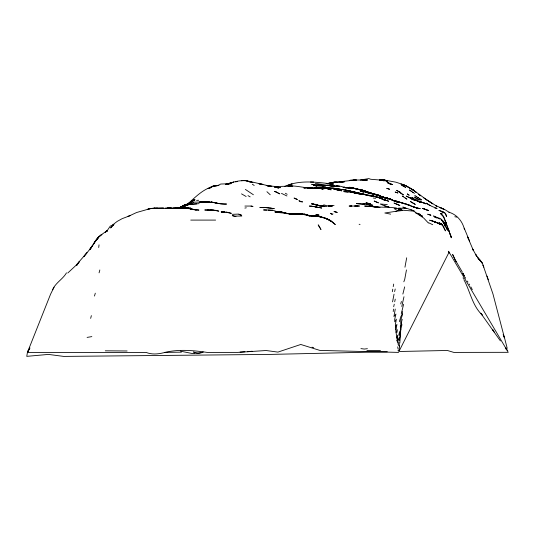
<?xml version="1.0" encoding="UTF-8"?>
<svg xmlns="http://www.w3.org/2000/svg" width="535" height="535" viewBox="0 0 535 535"><rect width="100%" height="100%" fill="white"/><g stroke="black" fill="none" stroke-linecap="round" stroke-linejoin="round"><path stroke-width="0.8" d="M400.641 332.502L399.478 335.137L400.768 329.667L400.314 326.872L401.966 324.571L400.768 329.667L399.832 343.069M399.297 340.461L400.213 335.084M98.714 247.524L99.029 244.829M393.212 311.571L393.499 309.116M401.792 306.448L403.978 296.744M406.46 269.921L404.721 279.377L403.831 281.778M397.017 332.355L397.385 329.64L396.034 332.255L397.351 340.895M401.277 313.978L403.591 304.254M398.916 342.681L399.625 346.62L398.956 350.412L397.933 350.719M406.694 257.79L404.955 267.212M404.667 286.874L402.862 294.056M392.322 291.702L392.75 289.167M392.57 301.847L394.041 294.183M54.062 287.148L50.584 294.156L27.432 352.404L26.75 356.357L48.431 354.411L63.692 356.41L270.115 354.417L387.327 351.762M400.314 326.872L402.2 319.341M393.218 286.626L393.7 284.078M397.652 340.902L398.234 338M395.251 309.07L393.934 316.6L395.933 314.032L394.716 319.221L394.743 321.816L396.402 319.141L395.352 324.511L396.034 332.255M395.96 329.734L396.937 324.35L395.392 327.032M402.2 311.477C403.51 315.917 399.21 319.89 401.217 324.284M394.696 301.74L395.251 299.139M398.762 335.224L399.391 332.429L400.768 329.667M393.693 306.709L394.255 304.234M394.616 291.602L395.204 289.014M90.662 318.378L91.358 315.63M400.735 303.913L401.39 301.472M399.377 321.622L400.862 316.539L402.454 314.159M99.069 272.837L99.838 269.968M94.474 296.056L95.297 293.187M396.716 337.966L397.652 335.184L397.505 340.942M28.843 349.95L29.799 348.017M28.515 350.646L27.92 351.936M449.56 252.968L448.317 251.229L449.086 252.172L398.468 352.398L319.863 350.412L300.77 344.473L277.919 352.097L266.076 350.519L237.754 352.384L207.105 352.404C193.376 350.425 179.372 349.128 165.616 352.244C159.096 353.996 152.555 354.999 146.082 352.404L27.432 352.404L28.77 349.796M27.432 352.404L29.779 348.051M398.388 340.16L399.578 337.886M27.827 351.809L28.515 350.499M52.611 289.723C55.546 282.748 62.769 279.31 66.5 272.85M28.863 349.843L29.853 347.991M383.936 181.131L384.665 180.228L382.505 180.007L384.933 180.409L370.742 179.278L368.809 178.583L360.222 180.048M107.582 230.324L105.301 232.337L107.582 230.324L106.746 231.321L110.257 226.124L113.714 224.606L112.397 225.436L113.955 224.172L110.638 227.963L114.162 223.737L117.185 221.403L122.134 218.668L130.306 215.565L128.046 216.254M67.778 273.01L75.87 265.474L86.951 252.747L83.841 256.546L90.957 247.959L89.679 249.531L94.568 242.676L93.458 244.194C96.32 238.028 101.871 234.109 107.435 230.598L106.318 231.441M397.505 341.631L397.244 341.002L397.739 340.461L398.227 344.727L399.625 346.62M96.728 239.827L95.023 241.579L98.44 238.075M187.263 204.37L188.628 203.3L187.13 204.497C194.553 198.01 201.595 190.333 211.185 187.069L209.673 188.059C212.662 184.842 217.504 186.835 220.701 184.033L230.424 183.712L225.382 184.301L229.1 183.746L226.171 184.301M192.038 200.986L187.096 204.544L190.186 202.324M190.146 202.344L194.76 199.348L188.38 203.621M177.52 208.342L179.787 207.847L179.098 208.115L184.167 205.761L179.927 207.747L185.21 204.684L193.69 202.056M180.549 207.346L182.529 206.008M209.673 188.059L212.937 186.013L215.237 185.973L213.646 186.006L210.884 187.437M192.633 200.558L194.914 199.876L192.633 200.558L194.044 199.896L190.754 201.909M178.529 208.456L183.324 205.741L181.245 206.878M177.653 208.396L182.315 206.39L189.992 204.303L181.766 206.671L187.143 204.851L191.069 204.109L196.78 203.875M180.984 207.132L182.315 206.39L178.77 208.189M227.776 184.1C235.647 180.87 244.749 179.118 252.868 182.442L249.37 181.846L253.236 182.221L270.449 186.274L267.139 185.752L274.208 186.361L280.467 187.691L277.344 187.096M229.455 183.532L233.534 182.134L226.827 184.321M209.366 188.099L210.73 187.404M179.88 207.774L184.956 206.035L177.52 208.369L185.364 206.162L177.861 208.195L180.181 207.888L172.671 208.382L180.683 208.068M179.098 208.115L187.725 204.604L199.1 203.648M231.381 182.542L229.782 183.324L233.534 182.134M129.57 215.786L136.599 212.515L150.883 208.429L163.61 208.068M182.809 206.39L180.81 207.306L181.191 207.132M203.32 352.003C200.284 353.688 196.425 353.575 193.443 351.816L194.299 353.194L198.559 353.14L202.725 352.204M390.637 214.147L384.812 212.99L395.579 211.365L399.077 209.914L413.301 211.098L415.508 212.214L416.39 213.579M177.62 208.483L180.569 207.393M178.182 208.282L180.315 207.5M227.348 184.067L231.046 182.709M329.714 183.291L331.098 182.809L328.323 183.679M284.68 186.447C299.807 179.573 316.633 182.221 332.496 184.013L330.817 183.986L333.706 184.007L329.346 183.966M189.55 203.888L191.764 203.153M252.252 351.214L247.357 351.729M178.269 208.296L179.787 207.847M208.082 188.414L210.195 187.798M441.188 213.345L443.762 212.555L445.494 213.318L446.544 216.621L445.729 214.234M355.387 180.014L356.511 180.021C347.536 180.71 338.601 181.987 329.694 183.171L333.96 182.134L343.811 181.947M332.549 182.382L326.129 183.726M215.271 185.939L218.915 185.27M331.807 182.642L335.391 182.054M194.299 353.194L192.573 353.575L180.482 351.167M367.398 348.68L364.315 349.054L360.931 348.606M177.807 208.369L179.225 208.102M87.091 337.398L91.839 336.615M244.863 208.075L246.314 207.807M341.123 181.974L342.5 181.88M216.307 185.886L217.959 185.585M506.398 348.078L505.414 348.245L506.431 349.609L507.728 350.285M244.93 351.756L240.061 352.07M235.333 181.873L237.473 181.559M275.806 187.009L280.628 186.401L292.832 186.08M333.017 213.926L331.56 214.114L330.369 213.298L332.302 214.321M395.579 211.365L402.534 210.509M323.862 186.013L325.688 185.959L315.015 185.685L323.949 186.006L322.11 186.013M363.191 180.141L365.726 180.021L353.688 180.014M196.579 200.404L198.619 200.25M163.222 208.362L171.106 208.075L167.228 208.068M181.425 352.164L164.693 352.391M342.494 182.007L344.48 181.893M333.96 182.154L336.823 182.014M127.116 350.987L105.281 350.826M165.121 208.229L169.174 208.068M331.499 205.507L334.054 205.413M339.725 182L342.621 181.907M278.126 188.066L278.949 188.039M192.72 204.062L187.912 204.357L191.918 204.009L190.32 204.129L191.069 204.109M241.82 216.046L235.407 216.1M366.401 180.001L364.235 180.048L367.625 180.021L361.961 180.014M193.369 202.123L209.847 202.13L204.383 202.063L205.38 202.076M157.524 208.068L154.06 208.202L163.262 208.068M399.705 351.482L447.374 350.478L453.807 352.404L508.25 352.318L449.086 252.172M232.264 214.341L238.737 214.08L241.619 215.271L238.918 214.555M306.421 214.682L298.577 214.107L304.529 214.341L309.852 215.846L302.576 214.181L298.811 214.08M380.465 350.418L366.916 350.445M199.1 202.103L201.762 202.063M291.956 186.066L287.937 186.1C295.801 185.297 303.352 187.892 311.143 188.019L309.451 187.986L327.012 188.039L324.872 188.032M317.543 188.086L319.823 188.273L314.045 188.032L317.121 188.039L315.035 188.026M320.853 188.052L322.939 188.032M330.483 206.062L332.021 206.049L328.029 206.055L331.132 206.062L327.293 205.875L323.722 204.791M327.306 183.986L332.034 183.993M317.235 188.039L333.124 188.086L339.15 189.096L332.864 188.099L315.189 188.026M200.277 202.076L205.861 202.056M179.044 208.068L176.951 208.075L184.334 208.068M310.427 182.04L313.63 182.034M354.678 206.069L357.554 206.062L349.114 206.042L351.863 206.062L350.619 206.062M304.101 188.019L305.425 188.019M307.07 188.019L327.42 188.42L321.254 188.032M321.147 188.039L317.282 188.032L321.314 188.039M315.269 188.026L328.751 188.032M244.91 206.062L251.564 206.055L253.022 206.477L251.002 206.142M170.01 208.075L171.875 208.068M173.159 208.068L185.157 208.082M181.151 208.068L188.567 208.075L184.889 208.075M288.846 214.08L300.877 214.08L295.634 214.087L297.166 214.094M190.748 220.092L215.618 220.092M303.907 188.012L307.384 188.019M214.709 202.638L216.989 203.193L211.211 202.156L213.706 202.411L203.012 202.056L204.537 202.056M167.716 208.068L176.048 208.075M183.284 208.075L181.398 208.075L185.438 208.095L182.515 208.095M308.655 188.012L312.654 188.019L310.46 188.006M202.859 202.063L199.769 202.056L203.808 202.083L202.223 202.07M183.565 208.088L179.813 208.075L188.373 208.329L196.171 209.947L188.373 208.329L182.047 208.082L187.959 208.235L191.871 209.011L183.9 208.102M298.67 214.094L300.777 214.1M298.048 214.087L302.248 214.12M382.003 180.027L379.362 180.014L380.813 180.027M325.213 188.039L327.193 188.052M223.496 212.067L221.503 212.041L226.813 212.168L231.361 213.325L225.91 212.248M204.383 202.063L208.416 202.096M300.235 214.14L289.228 214.04L291.221 214.06M345.543 187.591L344.018 187.116L346.011 187.691L340.059 186.18L326.825 185.551M312.273 188.019L307.745 187.946M314.045 188.032L324.698 188.688L316.66 188.039L323.234 188.039M319.201 188.046L323.341 188.113L319.281 188.039L321.267 188.066M331.132 206.062L330.356 206.055L332.636 206.089M266.704 210.088L263.548 209.954L272.576 210.115L277.311 211.78L282.279 212.281L274.983 211.472M206.911 202.076C213.565 201.695 219.912 204.484 226.579 204.062L220.694 203.875L216.08 203.032M301.566 214.094L305.077 214.134L303.679 214.12M325.053 188.032L329.172 188.086M297.487 214.1L291.883 214L295.521 214.074M380.111 179.961L385.073 180.201L387.36 181.037L385.006 180.295M379.676 180.001L384.933 180.409M334.201 186.006L332.315 185.973L339.384 186.501M300.583 214.14L296.123 214.094L302.823 214.194L299.172 214.107M184.842 208.128L186.601 208.162M298.891 214.1L305.926 214.736M315.797 188.052L318.071 188.106M398.695 208.075L407.329 208.543L412.866 210.449M330.456 185.879L333.907 186.006C327.56 186.12 321.562 183.465 315.168 183.986L321.789 184.548M223.148 212.067L224.76 212.127L221.136 211.934L224.473 212.134M316.386 216.133L314.259 216.053L318.425 216.334L323.28 217.524L316.386 216.133L318.425 216.334L321.876 217.11L316.854 216.167L309.049 215.832M292.224 213.953L294.197 214.053L275.003 212.228L277.097 212.609M288.873 213.993L290.986 214.08M321.588 205.988L323.508 206.069L317.175 205.273M382.719 180.068L384.886 180.168L382.451 180.048M269.459 186.019L271.827 186.153M347.937 192.025L343.731 191.617L352.197 192.359L360.637 194.292L354.371 192.74L356.444 193.456M332.589 185.979L327.046 185.431M318.425 216.334L308.133 215.652M414.07 199.943L416.524 200.21L420.349 202.618L416.705 200.331L414.531 200.05L406.272 196.084L412.411 199.247L409.95 197.589C414.752 201.1 420.871 201.287 426.067 203.888C422.991 201.588 418.825 202.919 416.136 199.956M396.395 207.981C389.239 207.052 382.017 207.46 374.921 206.657L380.017 207.553L373.965 206.349L364.616 206.069L369.083 206.263M319.743 205.848L312.962 204.056L319.743 205.848L326.765 206.383M299.787 214.147L301.245 214.267M323.26 206.109L324.926 206.242M287.91 213.719L283.122 212.442L279.544 212.141L285.142 212.736L286.914 213.679L285.142 212.736M345.215 187.711L349.141 188.086L345.035 187.638M353.949 188.18L351.976 188.006L359.219 189.584L351.976 188.006M387.293 204.584L380.204 204.009L384.331 205.808L388.925 206.991L384.331 205.808M384.438 180.041L395.927 182.194L404.233 184.936L406.667 186.247L403.397 184.608L400.936 184.12L405.878 185.739L412.017 189.223L416.009 192.212L411.107 188.668L407.349 186.655L414.03 190.62L413.06 189.865L426.783 199.909L423.553 197.729M369.812 206.169L368.776 206.075L370.2 206.229M300.623 201.735L302.603 201.916L299.072 200.872M411.061 209.907L414.371 210.944M283.122 212.442L280.755 212.121L285.65 213.137L281.784 212.161L285.155 212.863L283.744 212.555L286.807 213.692M268.236 210.121L272.141 210.509L271.68 210.456M373.263 198.03L375.644 198.304M372.554 196.071L374.901 196.439L368.909 195.603C376.025 195.75 382.204 199.14 388.724 201.247L383.167 199.441L384.779 200.177L383.956 199.99L381.268 198.137L372.761 196.037L376.607 196.853L367.197 195.389L363.339 194.272M308.193 215.652L313.182 216.08L306.167 214.843L307.846 215.337L306.568 214.936M384.752 200.036L385.595 200.184L375.409 196.579L345.817 190.166L337.511 188.828L348.017 190.54L364.79 194.586L354.284 192.172L356.484 192.613M226.185 212.308L228.325 212.582L226.332 212.315M434.901 208.108L437.082 208.403L431.946 206.436L426.181 203.139L430.093 205.654M371.337 193.296L378.66 195.048L380.699 196.071L376.479 194.399L384.892 197.856L373.838 194.245L392.489 199.756L388.504 198.465L390.496 199.087M346.553 187.845L343.042 187.337L344.373 187.538M320.224 205.875L314.921 204.29L311.343 203.808L321.869 206.002L318.265 205.594L314.921 204.29L316.633 205.119M454.797 216.755L456.837 217.096M373.377 193.944L375.53 194.312L374.266 194.085M360.577 189.871L362.603 190.226L354.511 188.32L351.047 188.012L354.511 188.32L359.219 189.584M424.061 203.079L414.531 200.05M418.203 199.528L420.39 199.983L417.541 198.98L414.545 197.061L417.594 199.12M361.252 189.978L371.063 192.954L361.948 190.039L365.244 190.808L363.305 190.406M374.453 206.831L372.052 206.316L374.52 206.844M417.086 207.995L420.276 208.683L413.95 207.219L417.086 207.995L406.112 204.176L414.792 207.473M371.872 206.543L373.283 206.851M366.676 194.974L362.141 194.031L368.468 195.395M321.582 216.969L318.278 216.234L327.26 219.049M363.205 191.135L359.801 190.045L370.735 193.677L369.417 193.336L372.935 194.031L362.596 190.941L371.183 193.784L367.665 192.74L368.963 193.188M381.268 198.137L373.089 196.144M355.461 192.306L361.058 193.784L358.811 193.195M353.214 191.777L357.179 192.714M402.708 203.24L404.855 203.842L395.505 200.812L408.345 204.765L400.628 202.524M303.439 214.441L304.783 214.782M443.709 211.867L438.874 210.375L444.779 213.01M352.197 192.359L356.363 193.423M266.597 185.551L266.216 185.458L268.256 185.993M286.118 213.371L287.482 213.726M398.12 208.443L401.638 209.379L399.117 208.55M359.125 224.252L360.048 224.506M364.509 191.65L367.364 192.493L365.251 191.878M286.934 195.991L281.484 193.356M432.461 221.022L429.605 220.199L435.296 221.931L432.461 221.022L433.872 221.477M322.518 217.25L329.012 219.617L330.811 220.781L324.584 217.859L331.954 221.396L335.318 224.573L329.941 220.427L330.884 220.995L327.881 219.303M366.034 192.105L370.28 193.583M376.981 207.373L369.779 205.988L376.506 207.252M312.019 347.188L313.697 347.703M382.077 198.692L379.823 197.99L383.568 199.722M356.236 192.553L361.627 193.964L357.668 192.948L358.798 193.316M383.261 197.308L387.353 198.238L380.806 196.445M401.598 202.885L403.678 203.547M382.13 196.907L390.363 199.107L386.216 197.99C390.757 198.538 394.302 201.996 398.929 202.277L396.662 201.802L400.829 202.638L394.462 201.16L388.316 198.438L391.339 199.662M417.955 201.18L423.165 202.651M436.774 217.992L434.721 217.237L439.001 218.059L441.569 219.33L444.725 224.8L442.679 221.477M441.863 208.242L443.943 209.252L439.683 207.406L445.494 209.967L449.38 212.435L448.959 212.208C457.097 214.709 462.447 221.256 464.474 229.421M284.653 212.749L286.526 213.478M413.087 199.515L414.444 200.05M428.803 222.854L432.721 224.72M325.795 218.26L327.821 219.103M381.335 198.184L380.398 197.796L381.816 198.599M443.381 208.971L435.477 205.447L436.874 206.229L425.546 199.073L432.768 203.855L431.478 203.006M372.554 193.683L373.731 194.185L369.872 192.46L373.731 194.185M403.878 186.193L401.584 185.197L405.791 187.491L403.878 186.193L404.453 186.588M413.756 198.345L411.729 197.448L417.273 200.719M398.334 191.49L400.869 192.613L396.602 190.299L403.477 194.934L400.013 192.633M382.01 198.645L380.525 197.957L382.645 199.087M436.767 217.491L433.51 215.959L437.59 217.872M390.369 199.201L388.276 198.438L397.96 202.136L392.409 200.19L393.352 200.652M438.232 218.186L440.151 219.123M396.188 209.68L394.121 208.637L398.033 208.703L399.077 209.914M285.362 193.255L287.195 194.292M241.526 193.871L246.14 196.526M247.986 195.623L250.146 196.873M415.213 212.435L423.713 218.053L428.401 223.028M441.636 220.079L444.19 223.169L441.636 220.079L443.027 220.928L444.438 223.262L447.554 230.291L445.287 225.971M298.971 200.705L300.075 201.394M411.689 198.759L410.873 198.238L413.361 199.889M245.371 189.417L253.396 194.76M428.782 201.234L430.782 202.551M415.695 197.843L416.377 198.298M252.353 184.247L254.199 185.471M419.621 198.679L421.486 199.936L417.768 197.435M415.929 196.198L418.444 197.89M414.765 195.409L416.604 196.646M405.122 197.95L406.921 199.16L402.266 196.011L403.383 196.766M413.227 192.553L409.456 189.992L411.341 191.276M412.579 192.112L414.458 193.389M386.785 181.693L390.423 184.087L392.63 184.562L387.487 182.776L391.493 184.401L389.935 183.906L390.423 184.087L384.832 180.335M420.764 195.817L418.771 194.392L420.062 195.322M270.242 194.78L266.925 191.704M477.454 257.449L482.436 263.367L492.949 293.929L504.452 337.799L503.201 334.556L504.525 337.893L507.213 348.359M477.427 257.429L481.293 261.742L478.477 258.559M479.855 260.117L475.789 254.56L476.718 256.318L472.759 249.243M500.399 340.895L480.758 313.229L482.269 315.055C472.305 305.706 470.198 291.394 463.878 279.671M493.671 331.165L492.668 329.6L494.567 332.583M465.062 277.27L465.644 278.233M467.383 281.102L467.951 282.052M469.108 283.978L469.683 284.934M470.827 286.847L472.305 289.622M396.776 340.354L397.866 342.173L397.244 341.002M463.143 273.953L464.474 276.294L462.681 272.93L463.878 275.318M455.653 260.672L462.22 271.9M472.699 249.149L473.308 250.326L467.65 237.038L468.734 239.399M469.576 241.131L464.233 228.198M456.161 261.709L452.637 254.453L454.068 257.683M463.049 277.799L463.464 278.735M454.543 258.766L455.506 260.946M445.595 221.724L446.625 224.212L445.294 221.095L451.426 237.787L447.099 225.83M446.625 224.212L443.589 216.461L441.696 214.087L440.292 213.438L443.635 217.063L446.865 225.188M483.854 267.172L483.018 265.092L483.152 265.447M450.336 234.718L451.272 237.359L450.082 233.942M487.004 276.04L488.315 279.772M448.711 229.936L449.621 232.839M397.699 346.874L398.087 349.027M91.779 246.595L90.288 249.056L92.876 244.936L91.779 246.595M94.962 241.82L94.153 243.124L97.932 237.654L101.811 234.357L97.932 237.654L94.962 241.82M78.15 263.274L76.599 265.507L79.407 261.528L78.15 263.274M184.662 204.938L183.859 205.286L188.494 203.989L184.662 204.938M148.79 208.931L147.326 209.412L150.883 208.429L154.595 208.162L148.79 208.931M290.625 184.341L288.893 184.802L292.123 184.047L290.625 184.341M350.472 180.268L349.261 180.435L354.832 180.014L350.472 180.268M263.427 207.667L259.957 207.419L263.427 207.667M243.191 180.583L241.352 180.683L245.331 180.476L249.069 181.632L245.331 180.476L243.191 180.583M359.339 206.035L355.079 205.928L359.339 206.035M190.687 208.102L186.735 208.075L190.687 208.102M211.124 210.095L207.359 210.068L211.124 210.095M208.663 210.048L204.892 209.994L208.663 210.048M211.947 210.141L209.874 210.101L211.947 210.141M311.156 206.109L309.317 206.069L316.158 206.905L311.156 206.109M316.767 186.013L313.343 184.983L316.767 186.013M320.967 188.106L319.054 188.059L323.1 188.2L320.967 188.106M198.833 210.074L191.015 209.399L198.833 210.074M329.46 188.153L327.34 188.079L331.466 188.414L329.46 188.153M213.605 210.188L211.546 210.115L215.251 210.288L218.795 211.144L213.605 210.188M337.705 186.106L336.12 186.046L339.638 186.28L337.705 186.106M364.616 204.283L356.504 203.567L364.616 204.283M270.884 208.128L263.969 207.386L274.301 208.65L270.884 208.128M213.993 210.342L210.282 210.121L213.993 210.342M211.74 202.23L210.884 202.176L213.251 202.417L211.74 202.23M367.966 204.189L363.004 203.628L372.768 205.233L367.966 204.189M321.662 208.021L314.888 206.717L321.662 208.021M261.174 184.147L259.014 183.886L262.859 184.368L261.174 184.147M350.224 188.307L348.098 188.019L351.783 188.594L350.224 188.307M352.297 192.292L350.191 191.971L354.404 192.727L352.297 192.292M347.402 190.406L345.149 190.032L353.655 191.978L347.402 190.406M352.886 187.899L349.616 187.263L352.886 187.899M355.728 188.708L353.662 188.34L357.139 189.009L355.728 188.708M337.685 189.999L333.599 189.102L341.785 190.841L337.685 189.999M235.861 216.494L232.377 215.659L235.861 216.494M386.103 197.977L385.086 197.769L387.206 198.217L386.103 197.977M336.013 211.967L333.98 211.559L337.277 212.529L336.013 211.967M370.615 203.935L366.141 202.798L370.615 203.935M313.383 184.695L311.658 184.314L315.028 185.09L313.383 184.695M278.227 187.879L274.348 187.009L278.227 187.879M363.974 192.098L360.316 191.256L363.974 192.098M320.967 188.621L319.275 188.22L323.193 189.256L320.967 188.621M416.564 207.847L413.428 206.985L416.564 207.847M317.957 214.889L315.877 214.361L319.134 215.224L317.957 214.889M331.078 189.811L327.139 188.708L331.078 189.811M388.704 188.875L386.718 188.367L389.654 189.283L388.704 188.875M420.316 214.408L416.832 213.171L420.316 214.408M430.127 214.91L427.666 214.207L430.936 215.311L430.127 214.91M428.649 210.509L422.596 208.476L428.649 210.509M436.5 222.386L433.664 221.55L437.984 222.981L440.278 224.499L436.5 222.386M387.668 198.117L385.702 197.522L387.668 198.117M437.329 222.801L434.614 221.985L439.034 223.556L437.329 222.801M397.084 192.62L395.124 192.025L397.866 193.028L397.084 192.62M387.046 198.699L382.592 197.161L388.163 199.1L387.046 198.699M406.58 208.436L402.922 207.105L406.58 208.436M426.415 209.854L424.288 208.984L426.415 209.854M276.401 192.045L274.455 191.336L279.765 193.864L276.401 192.045M398.575 204.865L394.034 203.046L399.852 205.493L398.575 204.865M409.663 205.3L407.483 204.437L410.492 205.634L409.663 205.3M422.443 216.153L420.082 215.137L422.443 216.153M378.339 202.825L374.246 201.066L378.339 202.825M415.187 204.37L410.412 201.508L415.187 204.37M295.822 198.793L294.063 198.044L297.36 199.515L295.822 198.793M441.522 224.145L439.108 222.687L442.284 224.653L441.522 224.145M409.108 195.188L407.329 193.978L409.108 195.188M329.941 220.514L328.363 219.357L330.931 221.483L329.941 220.514M442.753 225.382L440.579 223.623L443.181 226.292L445.474 230.906L442.753 225.382M481.085 261.548L479.922 260.023L482.436 263.367L481.085 261.548M445.18 224.011L443.408 221.503L445.608 224.633L445.18 224.011M319.168 226.379L318.198 224.854L320.987 229.528L319.168 226.379M444.986 225.676L444.391 223.871L445.234 226.439L444.986 225.676"/></g></svg>
